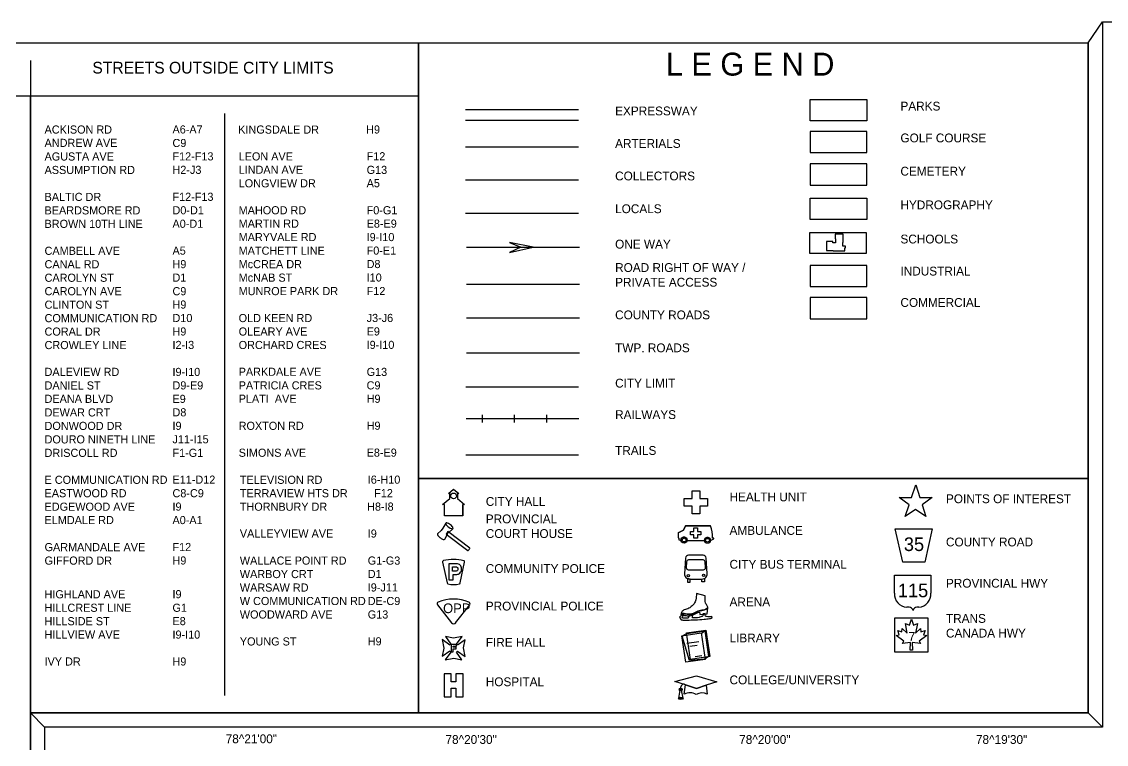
# Model space of a CAD drawing. Extents: x -10 to 710400, y -220 to 4918000.
# Drawn here: x 3169 to 6245, y 14095 to 16144 of the extents above; entities that cross this region are included whole.
import ezdxf

# ---------------------------------------------------------------- set-up
doc = ezdxf.new("R2010")
doc.units = 0
for name, color, linetype in [('Arterials', 7, 'Continuous'), ('Arterials text', 7, 'Continuous'), ('bypass in city', 7, 'Continuous'), ('Cemeteries', 7, 'Continuous'), ('city limit text', 7, 'Continuous'), ('Cnty road-Smith', 7, 'Continuous'), ('Collectors', 7, 'Continuous'), ('Collectors text', 7, 'Continuous'), ('County Rd text', 7, 'Continuous'), ('Current Bndy', 7, 'Continuous'), ('drop shadow', 7, 'Continuous'), ('Expressway text', 7, 'Continuous'), ('Golf courses', 7, 'Continuous'), ('Hwy sym_text', 7, 'Continuous'), ('hydrography fill', 7, 'Continuous'), ('hydrography ln', 7, 'Continuous'), ('legend fill', 7, 'Continuous'), ('Legend Mask', 7, 'Continuous'), ('Locals', 7, 'Continuous'), ('Locals text', 7, 'Continuous'), ('map bndy_info', 7, 'Continuous'), ('One way arrow', 7, 'Continuous'), ('one-way arrows', 7, 'Continuous'), ('OPA Industrial', 7, 'Continuous'), ('OPA-commercial', 7, 'Continuous'), ('outer grid displ', 7, 'Continuous'), ('Parks', 7, 'Continuous'), ('point symb_text', 7, 'Continuous'), ('R_W -w linkage', 7, 'Continuous'), ('railway', 7, 'Continuous'), ('railway text', 7, 'Continuous'), ('ROW text', 7, 'Continuous'), ('Schools', 7, 'Continuous'), ('street index', 7, 'Continuous'), ('trail text', 7, 'Continuous'), ('Trails', 7, 'Continuous'), ('Twp road text', 7, 'Continuous'), ('twp road-Smith', 7, 'Continuous')]:
    doc.layers.add(name, color=color, linetype=linetype)

msp = doc.modelspace()

# ---------------------------------------------------------------- linework, layer by layer
at = {"layer": 'Arterials'}
for p, q in [((4427.7, 15789.3), (4748.1, 15789.3)), ((4430.7, 15504.2), (4751.1, 15504.2))]:
    msp.add_line(p, q, dxfattribs=at)
at = {"layer": 'bypass in city'}
for p, q in [((4427.9, 15894.9), (4748.1, 15894.9)), ((4427.8, 15864.4), (4748.1, 15864.4))]:
    msp.add_line(p, q, dxfattribs=at)
at = {"layer": 'Cemeteries'}
for points in [[(5565.4, 15740.8), (5405.4, 15740.8)], [(5405.4, 15740.8), (5405.4, 15680.8)], [(5565.4, 15680.8), (5565.4, 15740.8)], [(5405.4, 15680.8), (5565.4, 15680.8)]]:
    msp.add_lwpolyline(points, dxfattribs=at)
at = {"layer": 'Cnty road-Smith'}
msp.add_line((4430.7, 15303.9), (4751.1, 15303.9), dxfattribs=at)
at = {"layer": 'Collectors'}
msp.add_line((4427.7, 15695.5), (4748.1, 15695.5), dxfattribs=at)
at = {"layer": 'Current Bndy'}
msp.add_line((4428, 15108.1), (4748.4, 15108.1), dxfattribs=at)
at = {"layer": 'drop shadow'}
msp.add_lwpolyline([(293.8, 10183.8), (3193.8, 10183.8), (3193.8, 14183.8), (6193.8, 14183.8), (6193.8, 16083.8), (6233.8, 16143.8), (6233.8, 14143.8), (3233.8, 14143.8), (3233.8, 10143.8), (233.8, 10143.8)], close=True, dxfattribs=at)
at = {"layer": 'Golf courses'}
for points in [[(5565.4, 15832.6), (5405.4, 15832.6)], [(5405.4, 15832.6), (5405.4, 15772.6)], [(5565.4, 15772.6), (5565.4, 15832.6)], [(5405.4, 15772.6), (5565.4, 15772.6)]]:
    msp.add_lwpolyline(points, dxfattribs=at)
at = {"layer": 'Hwy sym_text'}
for p, q in [((5644.2, 14574.8), (5747.1, 14574.8)), ((5644.2, 14523.3), (5644.2, 14574.8)), ((5747.1, 14574.8), (5747.1, 14523.3)), ((5685.6, 14483.5), (5679, 14483.8)), ((5713.3, 14483.9), (5707.9, 14483.5)), ((5680.2, 14410.1), (5674.9, 14437.8)), ((5674.9, 14437.8), (5686.5, 14432.5)), ((5686.5, 14432.5), (5692.1, 14449.5)), ((5692.1, 14449.5), (5697.7, 14432.5)), ((5697.7, 14432.5), (5709.3, 14437.8)), ((5709.3, 14437.8), (5704, 14410.1)), ((5648.6, 14403.8), (5657.4, 14405.5)), ((5670.5, 14387.8), (5648.6, 14403.8)), ((5657.4, 14405.5), (5653.3, 14417.9)), ((5653.3, 14417.9), (5665.2, 14414.3)), ((5665.2, 14414.3), (5666.1, 14423.7)), ((5666.1, 14423.7), (5680.2, 14410.1)), ((5704, 14410.1), (5718.1, 14423.7)), ((5735.6, 14403.8), (5713.7, 14387.8)), ((5718.1, 14423.7), (5719, 14414.3)), ((5719, 14414.3), (5730.9, 14417.9)), ((5730.9, 14417.9), (5726.8, 14405.5)), ((5726.8, 14405.5), (5735.6, 14403.8)), ((5666.6, 14380.5), (5670.5, 14387.8)), ((5689.9, 14383.4), (5666.6, 14380.5)), ((5688.9, 14361.6), (5689.9, 14383.4)), ((5717.6, 14380.5), (5694.3, 14383.4)), ((5694.3, 14383.4), (5695.3, 14361.6)), ((5713.7, 14387.8), (5717.6, 14380.5)), ((5695.3, 14361.6), (5688.9, 14361.6))]:
    msp.add_line(p, q, dxfattribs=at)
for points in [[(5646.4, 14705.6), (5751.4, 14705.6), (5730.4, 14611.1), (5667.4, 14611.1)], [(5644.4, 14357.4), (5739.4, 14357.4), (5739.4, 14452.5), (5644.4, 14452.5)]]:
    msp.add_lwpolyline(points, close=True, dxfattribs=at)
for centre, radius, start, end in [((5680.8, 14520.5), 36.7, 175.5673, 267.1652), ((5710.5, 14520.5), 36.7, 274.3639, 4.4322), ((5685, 14471.2), 12.3, 15.3687, 87.1652), ((5708.8, 14471.2), 12.3, 94.364, 164.6307)]:
    msp.add_arc(centre, radius, start, end, dxfattribs=at)
at = {"layer": 'hydrography fill'}
msp.add_lwpolyline([(5405.4, 15643.1), (5565.4, 15643.1), (5565.4, 15583.1), (5405.4, 15583.1)], close=True, dxfattribs=at)
at = {"layer": 'hydrography ln'}
msp.add_lwpolyline([(5405.4, 15643.1), (5565.4, 15643.1), (5565.4, 15583.1), (5405.4, 15583.1)], close=True, dxfattribs=at)
at = {"layer": 'legend fill'}
for points in [[(4293.8, 16083.8), (6193.8, 16083.8), (6193.8, 14183.8), (4293.8, 14183.8)], [(293.8, 15933.8), (3193.8, 15933.8), (3193.8, 10183.8), (293.8, 10183.8)], [(3193.8, 15933.8), (4293.8, 15933.8), (4293.8, 14183.8), (3193.8, 14183.8)]]:
    msp.add_lwpolyline(points, close=True, dxfattribs=at)
at = {"layer": 'Legend Mask'}
msp.add_lwpolyline([(4293.8, 14183.8), (6193.8, 14183.8), (6193.8, 14848.4), (4293.8, 14848.4)], close=True, dxfattribs=at)
at = {"layer": 'Locals'}
msp.add_line((4427.7, 15601.1), (4748.1, 15601.1), dxfattribs=at)
at = {"layer": 'map bndy_info'}
for p, q in [((6233.8, 16143.8), (10853.8, 16143.8)), ((6233.8, 16143.8), (6233.8, 14143.8)), ((6233.8, 16143.8), (6233.8, 14143.8)), ((293.8, 16083.8), (6193.8, 16083.8)), ((3193.8, 14183.8), (3233.8, 14143.8)), ((6193.8, 14183.8), (6233.8, 14143.8)), ((3233.8, 14143.8), (3233.8, 10143.8)), ((6233.8, 14143.8), (3233.8, 14143.8))]:
    msp.add_line(p, q, dxfattribs=at)
at = {"layer": 'one-way arrows'}
msp.add_lwpolyline([(4552.6, 15518), (4584.6, 15504.2), (4552.7, 15489.8), (4619.2, 15504.1)], close=True, dxfattribs=at)
at = {"layer": 'OPA Industrial'}
for points in [[(5565.4, 15452.9), (5405.4, 15452.9)], [(5405.4, 15452.9), (5405.4, 15392.9)], [(5565.4, 15392.9), (5565.4, 15452.9)], [(5405.4, 15392.9), (5565.4, 15392.9)]]:
    msp.add_lwpolyline(points, dxfattribs=at)
at = {"layer": 'OPA-commercial'}
for points in [[(5565.4, 15361.7), (5405.4, 15361.7)], [(5405.4, 15361.7), (5405.4, 15301.7)], [(5565.4, 15301.7), (5565.4, 15361.7)], [(5405.4, 15301.7), (5565.4, 15301.7)]]:
    msp.add_lwpolyline(points, dxfattribs=at)
at = {"layer": 'Parks'}
for points in [[(5405.4, 15862.8), (5405.4, 15922.8)], [(5405.4, 15922.8), (5565.4, 15922.8)], [(5565.4, 15922.8), (5565.4, 15862.8)], [(5565.4, 15862.8), (5405.4, 15862.8)]]:
    msp.add_lwpolyline(points, dxfattribs=at)
at = {"layer": 'point symb_text'}
for p, q in [((4379.2, 14805.8), (4393.7, 14818.7)), ((4382.7, 14805.8), (4379.2, 14805.8)), ((4382.7, 14791.5), (4382.7, 14805.8)), ((4393.7, 14818.7), (4408.2, 14805.8)), ((4408.2, 14805.8), (4404.7, 14805.8)), ((4404.7, 14805.8), (4404.7, 14791.5)), ((5069.9, 14792), (5069.9, 14813.9)), ((5069.9, 14813.9), (5091.8, 14813.9)), ((5091.8, 14813.9), (5091.8, 14792)), ((4362.4, 14774.5), (4382.7, 14791.5)), ((4367.6, 14774.5), (4362.4, 14774.5)), ((4367.6, 14743), (4367.6, 14774.5)), ((4404.7, 14791.5), (4425, 14774.5)), ((4419.8, 14774.5), (4419.8, 14743)), ((4425, 14774.5), (4419.8, 14774.5)), ((4419.8, 14774.5), (4419.8, 14743)), ((4419.8, 14743), (4419.8, 14774.5)), ((5048, 14770.1), (5048, 14792)), ((5048, 14792), (5069.9, 14792)), ((5069.9, 14770.1), (5048, 14770.1)), ((5069.9, 14748.3), (5069.9, 14770.1)), ((5091.8, 14792), (5113.6, 14792)), ((5113.6, 14770.1), (5091.8, 14770.1)), ((5091.8, 14770.1), (5091.8, 14748.3)), ((5113.6, 14792), (5113.6, 14770.1)), ((4419.8, 14743), (4367.6, 14743)), ((5091.8, 14748.3), (5069.9, 14748.3)), ((5075.2, 14698.8), (5075.2, 14708.7)), ((5075.2, 14708.7), (5085.1, 14708.7)), ((5085.1, 14708.7), (5085.1, 14698.8)), ((4377.5, 14698.4), (4372.6, 14691.1)), ((4372.6, 14691.1), (4434.2, 14644.3)), ((4439.5, 14651.2), (4377.5, 14698.4)), ((5055.6, 14673), (5105.5, 14673.1)), ((5055.6, 14673), (5105.5, 14673.1)), ((5065.4, 14689), (5065.4, 14698.8)), ((5065.4, 14698.8), (5075.2, 14698.8)), ((5075.2, 14689), (5065.4, 14689)), ((5075.2, 14679.1), (5075.2, 14689)), ((5085.1, 14679.1), (5075.2, 14679.1)), ((5085.1, 14698.8), (5095, 14698.8)), ((5095, 14689), (5085.1, 14689)), ((5085.1, 14689), (5085.1, 14679.1)), ((5095, 14698.8), (5095, 14689)), ((4362.4, 14611.8), (4375.4, 14552.8)), ((4412.8, 14552.8), (4425, 14611.8)), ((5051.7, 14623.1), (5048.8, 14578.8)), ((5054.5, 14612.3), (5053.4, 14596)), ((5101.2, 14617.7), (5060.2, 14617.7)), ((5101.1, 14631.2), (5060.3, 14631.2)), ((5108.1, 14596), (5106.9, 14612.4)), ((5112.8, 14578.9), (5109.7, 14623.2)), ((5059.2, 14589.9), (5102.4, 14589.9)), ((5056.7, 14565), (5056.7, 14555.1)), ((5064.9, 14563.5), (5056.7, 14565)), ((5056.7, 14555.1), (5064.9, 14555.1)), ((5063.1, 14563.5), (5098.5, 14563.5)), ((5064.9, 14555.1), (5064.9, 14563.5)), ((5097.5, 14563.5), (5105.7, 14565.5)), ((5097.5, 14555.6), (5097.5, 14563.5)), ((5105.7, 14555.6), (5097.5, 14555.6)), ((5105.7, 14565.5), (5105.7, 14555.6)), ((5106.8, 14515.8), (5082.6, 14522.6)), ((5041.4, 14462.2), (5034.3, 14455.3)), ((5039.6, 14466.7), (5038.3, 14462.3)), ((5046.4, 14461.4), (5041.4, 14462.2)), ((5042.3, 14454.9), (5042.6, 14457.6)), ((5042.6, 14457.6), (5046.4, 14461.4)), ((5062.6, 14462.9), (5058.8, 14452.8)), ((5072.3, 14464.7), (5062.6, 14462.9)), ((5071.5, 14453.9), (5072.3, 14464.7)), ((5091.3, 14470.3), (5091.6, 14463.5)), ((5091.6, 14463.5), (5113.1, 14465.2)), ((5107.6, 14465.6), (5100.4, 14465)), ((5113.1, 14465.2), (5114.3, 14481.5)), ((5034.3, 14455.3), (5039.3, 14448.1)), ((5042.7, 14453.3), (5042.3, 14454.9)), ((5044.4, 14452.3), (5042.7, 14453.3)), ((5058.8, 14452.8), (5044.4, 14452.3)), ((5055.4, 14409.2), (5041.8, 14401.7)), ((5106.6, 14416.1), (5096.1, 14408.4)), ((5055, 14381.9), (5089.1, 14386.8)), ((5063.9, 14372.8), (5084.1, 14375.7)), ((5078.7, 14343.9), (5097.5, 14346.7)), ((5117.1, 14344.2), (5106.7, 14336.5)), ((4366.6, 14294.4), (4366.6, 14229.3)), ((4386.9, 14294.4), (4366.6, 14294.4)), ((4386.9, 14272.5), (4386.9, 14294.4)), ((4420.8, 14294.4), (4400.5, 14294.4)), ((4400.5, 14294.4), (4400.5, 14272.5)), ((4420.8, 14229.3), (4420.8, 14294.4)), ((5021.1, 14273.5), (5082.4, 14288.9)), ((5051.3, 14263.7), (5021.1, 14273.5)), ((5082.4, 14288.9), (5140.6, 14272.2)), ((4400.5, 14272.5), (4386.9, 14272.5)), ((4386.9, 14229.3), (4386.9, 14254.4)), ((4386.9, 14254.4), (4400.5, 14254.4)), ((4400.5, 14254.4), (4400.5, 14229.3)), ((5035.8, 14248.1), (5031.6, 14225.5)), ((5039.7, 14248.6), (5035.8, 14248.1)), ((5044.7, 14225.5), (5039.7, 14248.6)), ((5048.1, 14237), (5051.3, 14263.7)), ((5051.2, 14263.5), (5082.4, 14253.6)), ((5051.3, 14263.7), (5082.4, 14253.6)), ((5082.4, 14253.6), (5051.3, 14263.7)), ((5082.4, 14253.6), (5109.9, 14262.4)), ((5109.9, 14262.4), (5082.4, 14253.6)), ((5082.4, 14253.6), (5109.8, 14262.2)), ((5140.6, 14272.2), (5109.9, 14262.4)), ((5109.9, 14262.4), (5112.6, 14237.4)), ((4366.6, 14229.3), (4386.9, 14229.3)), ((4400.5, 14229.3), (4420.8, 14229.3)), ((5031.6, 14225.5), (5044.7, 14225.5))]:
    msp.add_line(p, q, dxfattribs=at)
for points in [[(5657.3, 14794.9), (5692.4, 14794.9), (5704.3, 14830.5), (5715.8, 14795.1), (5751.1, 14795.1), (5722.7, 14774.1), (5733.4, 14741.1), (5703.5, 14760.7), (5674.3, 14741.1), (5685.3, 14773.9)], [(4392.3, 14576.7), (4401.1, 14576.7), (4403.3, 14576.8), (4405.4, 14577.2), (4407.2, 14577.7), (4408.9, 14578.5), (4411.6, 14580.4), (4413.6, 14582.7), (4415, 14585.2), (4415.8, 14587.7), (4416.3, 14590), (4416.4, 14591.8), (4416.2, 14595.1), (4415.4, 14598), (4414.1, 14600.7), (4412.4, 14602.9), (4410.2, 14604.7), (4407.6, 14606), (4404.7, 14606.8), (4401.5, 14607.1), (4380.2, 14607.1), (4380.2, 14560.9), (4392.3, 14560.9)], [(4390.8, 14585.6), (4390.8, 14598.1), (4397.9, 14598.1), (4399.9, 14598), (4401.5, 14597.8), (4402.9, 14597.3), (4404, 14596.7), (4404.8, 14595.9), (4405.4, 14594.9), (4405.7, 14593.7), (4405.8, 14592.3), (4405.8, 14591.4), (4405.7, 14590.4), (4405.5, 14589.3), (4405, 14588.2), (4404.2, 14587.2), (4403, 14586.4), (4401.3, 14585.8), (4399.1, 14585.6)], [(5041.4, 14402.7), (5096.3, 14410.6), (5107.2, 14335.5), (5052.4, 14327.5)], [(5055.4, 14409.2), (5106.5, 14416.3), (5117.1, 14344.2), (5106.7, 14336.5), (5062.7, 14332.9), (5041.8, 14401.7)], [(5054.4, 14410.6), (5109.3, 14418.6), (5120.2, 14343.5), (5065.3, 14335.5)], [(4392.5, 14365.4), (4400.9, 14365.4), (4400.9, 14370.4), (4392.5, 14370.4), (4392.5, 14373.2), (4402.1, 14373.2), (4402.1, 14378.2), (4386.8, 14378.2), (4386.8, 14357.2), (4392.5, 14357.2)]]:
    msp.add_lwpolyline(points, close=True, dxfattribs=at)
for points in [[(4371.4, 14722.3), (4363.6, 14707.7), (4358.8, 14701.4), (4348.1, 14691.6)], [(4380.4, 14696), (4391.6, 14706.4)], [(5030.3, 14694.4), (5045.4, 14702.1), (5051.7, 14714.8), (5122.1, 14714.8)], [(5122.1, 14714.8), (5051.7, 14714.8), (5045.4, 14702.1), (5030.3, 14694.4)], [(4368.8, 14676.5), (4375.1, 14689)], [(5030.3, 14694.4), (5030.3, 14680.3), (5032.3, 14679.8), (5032.3, 14674.4), (5039, 14673.2)], [(5030.3, 14694.4), (5030.3, 14680.3), (5032.3, 14679.8), (5032.3, 14674.4), (5039, 14673.2)], [(5122.2, 14673), (5131.3, 14677.3), (5131.3, 14679.8), (5128.4, 14679.8)], [(5122.2, 14673), (5131.3, 14677.3), (5131.3, 14679.8), (5128.4, 14679.8)], [(4348, 14490.5), (4387.8, 14439.7)], [(4399.6, 14439.7), (4439.4, 14490.5)], [(4402.4, 14379), (4418.4, 14400.8), (4393.6, 14396.2), (4371.2, 14400.7), (4386.1, 14379.2)], [(4382.8, 14376), (4361, 14392), (4365.6, 14367.2), (4361.2, 14344.8), (4382.7, 14359.8)], [(4405.2, 14359.2), (4426.4, 14343.6), (4421.8, 14368.4), (4426.2, 14390.8), (4405.2, 14376.2)], [(4385.9, 14356.5), (4369.8, 14334.7), (4394.6, 14339.3), (4417, 14334.8), (4402.1, 14356.3)]]:
    msp.add_lwpolyline(points, dxfattribs=at)
for centre, radius in [((4393.6, 14799.2), 8.14), ((5047.3, 14673.9), 8.57), ((5047.3, 14673.9), 5.26), ((5113.8, 14673.5), 8.57), ((5113.8, 14673.5), 5.26), ((5059.6, 14573.1), 3.13), ((5102.9, 14574), 3.13), ((5037.8, 14250.5), 3.88)]:
    msp.add_circle(centre, radius, dxfattribs=at)
for centre, radius, start, end in [((5031.9, 14680.4), 96.5, 359.6176, 20.8377), ((5031.9, 14680.4), 96.5, 359.6176, 20.8377), ((5047.3, 14673.9), 8.32, 353.6213, 185.1433), ((5113.8, 14673.5), 8.32, 357.0152, 182.7583), ((4365.6, 14612.5), 3.25, 101.9993, 192.4416), ((4393.6, 14480.6), 138.1, 77.9415, 101.9993), ((4421.8, 14612.5), 3.25, 348.32, 77.9415), ((5060.3, 14622.6), 8.6, 90, 176.3203), ((5060.2, 14612), 5.73, 90, 176.3203), ((5101.1, 14622.6), 8.6, 4.0014, 90), ((5101.2, 14612), 5.73, 4.0014, 90), ((5059.2, 14595.6), 5.73, 176.3203, 270), ((5102.4, 14595.6), 5.73, 270, 4.0014), ((4378.6, 14553.5), 3.25, 192.4416, 251.384), ((4394.1, 14599.6), 51.9, 251.384, 288.5411), ((4409.6, 14553.5), 3.25, 288.5411, 348.32), ((5063.1, 14577.9), 14.3, 176.3203, 270), ((5098.5, 14577.9), 14.3, 270, 4.0014), ((4352, 14493.5), 5, 112.7269, 218.0735), ((4393.7, 14393.9), 113, 67.2731, 112.7269), ((4435.4, 14493.5), 5, 321.9265, 67.2731), ((4393.7, 14444.3), 7.5, 218.0735, 321.9265), ((4394.1, 14367.8), 14, 124.9282, 143.8168), ((4394.1, 14367.8), 14, 37.3353, 53.6939), ((4394.1, 14367.8), 14, 214.8783, 233.7079), ((4394.1, 14367.8), 14, 304.8298, 322.2763), ((5049.1, 14254.4), 12, 96.6524, 199.0716), ((5064.4, 14206.6), 34.4, 60.2465, 118.2036), ((5098, 14205.3), 35.3, 65.5104, 117.8119)]:
    msp.add_arc(centre, radius, start, end, dxfattribs=at)
for centre, major_axis, ratio, start_param, end_param in [((4381.7, 14714.5), (10.2, -7.8), 0.322509, 3.141616, 4.771527), ((4381.7, 14714.5), (10.2, -7.8), 0.322509, 6.173839, 9.424788), ((4381.7, 14714.5), (10.2, -7.8), 0.322509, 4.771527, 6.320486), ((4358.3, 14683.8), (10.2, -7.8), 0.322509, 3.141616, 4.771527), ((4358.3, 14683.8), (10.2, -7.8), 0.322509, 4.771527, 6.401438), ((4377.8, 14692.5), (2.66, 3.49), 0.250993, 0.060413, 3.119705), ((4436.8, 14647.8), (2.65, 3.48), 0.251786, 3.141593, 6.283225)]:
    msp.add_ellipse(centre, major_axis=major_axis, ratio=ratio, start_param=start_param, end_param=end_param, dxfattribs=at)
msp.add_ellipse((5038.2, 14225.7), major_axis=(6.77, 0), ratio=0.490572, dxfattribs=at)
for points in [[(5082.6, 14522.6), (5080.5, 14505), (5075.9, 14493.7), (5074.1, 14491.1), (5065.6, 14484.1), (5060.9, 14480.8), (5047.9, 14476.4), (5043.7, 14473.7), (5040.7, 14470.2), (5039.5, 14466.3)], [(5114.6, 14481.5), (5114.5, 14484.1), (5113.1, 14487.8), (5110.7, 14491.5), (5108.5, 14495.7), (5107, 14504.5), (5107, 14511.1), (5106.8, 14515.8)], [(5038.3, 14462.3), (5046.1, 14460.9), (5056.3, 14459.6), (5066.2, 14460), (5071.6, 14461.7), (5079, 14465), (5086.7, 14468.5), (5091.3, 14470.3)], [(5039.5, 14466.3), (5055.8, 14464.1), (5061.8, 14463.6), (5071.1, 14465), (5086.1, 14472.4), (5101.3, 14475.3), (5108.9, 14477.9), (5114.6, 14481.5)], [(5114.3, 14481.5), (5109.1, 14478.2), (5101.5, 14475.6), (5086.3, 14472.7), (5071.3, 14465.3), (5062, 14463.9), (5055.9, 14464.4), (5039.6, 14466.7)], [(5099.1, 14457.8), (5090.2, 14454.8), (5071.5, 14453.9)], [(5100.4, 14465), (5101.1, 14460.8), (5099.1, 14457.8)], [(5124.4, 14457.1), (5110.7, 14457.3), (5107.8, 14458.6), (5107.2, 14461.7), (5107.6, 14465.6)], [(5039.3, 14448.1), (5044.2, 14447.1), (5048.4, 14446.8)], [(5048.4, 14446.8), (5055.6, 14447.1), (5078.8, 14447.8), (5104.6, 14449.5), (5119.5, 14451.3)], [(5119.5, 14451.3), (5122.2, 14452), (5126.8, 14454.2), (5127.3, 14455.1), (5126.4, 14456.4), (5124.4, 14457.1)]]:
    msp.add_spline(points, degree=3, dxfattribs=at)
at = {"layer": 'R_W -w linkage'}
msp.add_line((4430.7, 15399.4), (4751.1, 15399.4), dxfattribs=at)
at = {"layer": 'railway'}
for p, q in [((4474.5, 15028.9), (4474.5, 15007.5)), ((4474.5, 15028.9), (4474.5, 15007.5)), ((4565.9, 15028.8), (4565.9, 15007.4)), ((4565.9, 15028.8), (4565.9, 15007.4)), ((4657.4, 15028.7), (4657.3, 15007.3)), ((4657.4, 15028.7), (4657.3, 15007.3))]:
    msp.add_line(p, q, dxfattribs=at)
msp.add_lwpolyline([(4748.8, 15017.9), (4429.7, 15018.2)], dxfattribs=at)
msp.add_lwpolyline([(4748.8, 15017.9), (4429.7, 15018.2)], dxfattribs=at)
msp.add_lwpolyline([(4748.8, 15017.9), (4429.7, 15018.2)], dxfattribs=at)
msp.add_lwpolyline([(4748.8, 15017.9), (4429.7, 15018.2)], dxfattribs=at)
at = {"layer": 'Schools'}
msp.add_line((5503.7, 15494.2), (5503.6, 15494.2), dxfattribs=at)
msp.add_lwpolyline([(5563.8, 15486.5), (5403.8, 15486.5), (5403.8, 15546.5), (5563.8, 15546.5)], close=True, dxfattribs=at)
for points in [[(5499, 15541.6), (5475.6, 15541.8), (5475.5, 15528.1), (5476.7, 15528), (5476.5, 15516.4), (5469.2, 15516.5), (5469.2, 15520.5), (5451.2, 15520.7)], [(5503.6, 15494.2), (5503.7, 15502.4), (5504.9, 15502.4), (5504.9, 15507.2), (5497.7, 15507.2), (5497.8, 15517.7), (5498.7, 15517.7), (5499, 15541.6)], [(5451.2, 15520.7), (5450.9, 15495), (5463.6, 15494.9), (5463.6, 15495.5), (5470.4, 15495.4), (5470.3, 15494.6), (5503.7, 15494.2)]]:
    msp.add_lwpolyline(points, dxfattribs=at)
at = {"layer": 'street index'}
for p, q in [((4293.8, 16083.8), (4293.8, 14183.8)), ((3193.8, 16033.8), (3193.8, 14233.8)), ((3243.8, 15933.8), (4243.8, 15933.8)), ((3743.8, 15883.8), (3743.8, 14233.8)), ((4293.8, 14848.4), (6193.8, 14848.4)), ((4293.8, 14848.4), (6193.8, 14848.4))]:
    msp.add_line(p, q, dxfattribs=at)
at = {"layer": 'Trails'}
msp.add_line((4428, 14916), (4748.4, 14916), dxfattribs=at)
at = {"layer": 'twp road-Smith'}
msp.add_line((4430.7, 15204.9), (4751.1, 15204.9), dxfattribs=at)

# ---------------------------------------------------------------- texts
at = {"layer": 'Arterials text'}
msp.add_text('ARTERIALS ', height=25, dxfattribs=at).set_placement((4851.8, 15786.1))
at = {"layer": 'Cemeteries'}
msp.add_text('CEMETERY ', height=25, dxfattribs=at).set_placement((5661, 15707.4))
at = {"layer": 'city limit text'}
msp.add_text('CITY LIMIT ', height=25, dxfattribs=at).set_placement((4851.8, 15106.5))
at = {"layer": 'Collectors text'}
msp.add_text('COLLECTORS ', height=25, dxfattribs=at).set_placement((4851.8, 15693.9))
at = {"layer": 'County Rd text'}
msp.add_text('COUNTY ROADS ', height=25, dxfattribs=at).set_placement((4851.8, 15300))
at = {"layer": 'Expressway text'}
msp.add_text('EXPRESSWAY ', height=25, dxfattribs=at).set_placement((4851.8, 15878.3))
at = {"layer": 'Golf courses'}
msp.add_text('GOLF COURSE ', height=25, dxfattribs=at).set_placement((5661, 15801.7))
at = {"layer": 'Hwy sym_text'}
for s, height, p in [('35 ', 38.5, (5670.8, 14643)), ('COUNTY ROAD', 25, (5790.1, 14656.1)), ('115', 38.5, (5653.8, 14512.1)), ('PROVINCIAL HWY', 25, (5790.1, 14539.1)), ('TRANS', 25, (5790.1, 14439.4)), ('7', 26.1, (5683.7, 14387.5)), ('CANADA HWY', 25, (5790.1, 14397.7))]:
    msp.add_text(s, height=height, dxfattribs=at).set_placement(p)
at = {"layer": 'hydrography ln'}
msp.add_text('HYDROGRAPHY ', height=25, dxfattribs=at).set_placement((5661, 15612))
at = {"layer": 'Locals text'}
msp.add_text('LOCALS ', height=25, dxfattribs=at).set_placement((4851.8, 15601))
at = {"layer": 'One way arrow'}
msp.add_text('ONE WAY ', height=25, dxfattribs=at).set_placement((4851.8, 15500.7))
at = {"layer": 'OPA Industrial'}
msp.add_text('INDUSTRIAL', height=25, dxfattribs=at).set_placement((5661, 15424.2))
at = {"layer": 'OPA-commercial'}
msp.add_text('COMMERCIAL', height=25, dxfattribs=at).set_placement((5661, 15335.2))
at = {"layer": 'outer grid displ'}
for s, p in [('78^21\'00"', (3747.4, 14098.1)), ('78^20\'30"', (4370.7, 14096.1)), ('78^20\'00"', (5203.7, 14096.1)), ('78^19\'30"', (5875.1, 14096.1))]:
    msp.add_text(s, height=25, dxfattribs=at).set_placement(p)
at = {"layer": 'Parks'}
msp.add_text('PARKS ', height=25, dxfattribs=at).set_placement((5661, 15892))
at = {"layer": 'point symb_text'}
for s, height, p in [('CITY HALL', 25, (4485, 14771)), ('HEALTH UNIT', 25, (5176.3, 14783.9)), ('POINTS OF INTEREST', 25, (5790.1, 14778.7)), ('PROVINCIAL', 25, (4485, 14721.6)), ('COURT HOUSE', 25, (4485, 14680)), ('AMBULANCE', 25, (5176.3, 14688.9)), ('CITY BUS TERMINAL', 25, (5176.3, 14592.9)), ('COMMUNITY POLICE', 25, (4485, 14580.8)), ('OPP', 27.5, (4363.9, 14466.9)), ('PROVINCIAL POLICE', 25, (4485, 14474.4)), ('ARENA', 25, (5176.3, 14486.3)), ('FIRE HALL', 25, (4485, 14371.7)), ('LIBRARY', 25, (5176.3, 14384)), ('HOSPITAL', 25, (4485, 14259.8)), ('COLLEGE/UNIVERSITY', 25, (5176.3, 14265.1))]:
    msp.add_text(s, height=height, dxfattribs=at).set_placement(p)
at = {"layer": 'railway text'}
msp.add_text('RAILWAYS ', height=25, dxfattribs=at).set_placement((4851.8, 15017.3))
at = {"layer": 'ROW text'}
for s, p in [('ROAD RIGHT OF WAY /', (4851.8, 15434.3)), ('PRIVATE ACCESS ', (4851.8, 15392.6))]:
    msp.add_text(s, height=25, dxfattribs=at).set_placement(p)
at = {"layer": 'Schools'}
msp.add_text('SCHOOLS ', height=25, dxfattribs=at).set_placement((5661, 15515.1))
at = {"layer": 'street index'}
for s, height, p in [('L E G E N D', 65, (4995.6, 15991)), ('STREETS OUTSIDE CITY LIMITS', 33.256, (3369.2, 15996.9)), ('ACKISON RD', 23, (3233.7, 15826.6)), ('A6-A7  ', 23, (3596.5, 15826.9)), ('KINGSDALE DR', 23, (3782.9, 15826.5)), ('H9  ', 23, (4145.7, 15826.8)), ('ANDREW AVE', 23, (3233.7, 15788.8)), ('C9     ', 23, (3596.5, 15788.4)), ('AGUSTA AVE', 23, (3233.7, 15750.2)), ('F12-F13    ', 23, (3596.5, 15750.5)), ('LEON AVE', 23, (3784.2, 15750.4)), ('F12    ', 23, (4147.1, 15750.8)), ('ASSUMPTION RD', 23, (3233.7, 15712)), ('H2-J3    ', 23, (3596.5, 15712.3)), ('LINDAN AVE', 23, (3784.2, 15712.7)), ('G13', 23, (4147.1, 15712.2)), ('LONGVIEW DR', 23, (3784.2, 15674.1)), ('A5   ', 23, (4147.1, 15674.5)), ('BALTIC DR', 23, (3233.7, 15635.6)), ('F12-F13    ', 23, (3596.5, 15635.9)), ('BEARDSMORE RD', 23, (3233.7, 15597.4)), ('D0-D1  ', 23, (3596.5, 15597.7)), ('MAHOOD RD', 23, (3784.2, 15597.7)), ('F0-G1', 23, (4147.1, 15597.7)), ('BROWN 10TH LINE', 23, (3233.7, 15559.2)), ('A0-D1', 23, (3596.5, 15559.5)), ('MARTIN RD', 23, (3784.2, 15559.9)), ('E8-E9     ', 23, (4147.1, 15559.8)), ('MARYVALE RD', 23, (3784.2, 15521.7)), ('I9-I10     ', 23, (4147.1, 15521.6)), ('CAMBELL AVE', 23, (3233.7, 15482.8)), ('A5', 23, (3596.5, 15483.2)), ('MATCHETT LINE', 23, (3784.2, 15483.1)), ('F0-E1', 23, (4147.1, 15483.4)), ('CANAL RD', 23, (3233.7, 15444.6)), ('H9  ', 23, (3596.5, 15444.9)), ('McCREA DR', 23, (3784.2, 15444.9)), ('D8     ', 23, (4147.1, 15445.2)), ('CAROLYN ST', 23, (3233.7, 15406.4)), ('D1 ', 23, (3596.5, 15406.8)), ('McNAB ST', 23, (3784.2, 15406.7)), ('I10     ', 23, (4147.1, 15407)), ('CAROLYN AVE', 23, (3233.7, 15368.2)), ('C9     ', 23, (3596.5, 15368.2)), ('MUNROE PARK DR', 23, (3784.2, 15368.5)), ('F12    ', 23, (4147.1, 15368.8)), ('CLINTON ST', 23, (3233.7, 15330)), ('H9     ', 23, (3596.5, 15330.4)), ('COMMUNICATION RD', 23, (3233.7, 15291.9)), ('D10     ', 23, (3596.5, 15292.2)), ('OLD KEEN RD', 23, (3784.2, 15292.1)), ('J3-J6 ', 23, (4147.1, 15292.4)), ('CORAL DR', 23, (3233.7, 15253.7)), ('H9     ', 23, (3596.5, 15254)), ('OLEARY AVE', 23, (3784.2, 15253.9)), ('E9     ', 23, (4147.1, 15254.2)), ('CROWLEY LINE', 23, (3233.7, 15215.5)), ('I2-I3', 23, (3596.5, 15215.8)), ('ORCHARD CRES', 23, (3784.2, 15215.7)), ('I9-I10     ', 23, (4147.1, 15216.1)), ('DALEVIEW RD', 23, (3233.7, 15139.5)), ('I9-I10     ', 23, (3596.5, 15139.4)), ('PARKDALE AVE', 23, (3784.2, 15139.8)), ('G13', 23, (4147.1, 15139.4)), ('DANIEL ST', 23, (3233.7, 15100.9)), ('D9-E9  ', 23, (3596.5, 15101.2)), ('PATRICIA CRES', 23, (3784.2, 15101.2)), ('C9     ', 23, (4147.1, 15101.2)), ('DEANA BLVD', 23, (3233.7, 15063.1)), ('E9  ', 23, (3596.5, 15063)), ('PLATI  AVE', 23, (3784.2, 15063.4)), ('H9     ', 23, (4147.1, 15063.3)), ('DEWAR CRT', 23, (3233.7, 15024.5)), ('D8     ', 23, (3596.5, 15024.8)), ('DONWOOD DR', 23, (3233.7, 14986.3)), ('I9     ', 23, (3596.5, 14986.6)), ('ROXTON RD', 23, (3784.2, 14986.6)), ('H9     ', 23, (4147.1, 14986.9)), ('DOURO NINETH LINE', 23, (3233.7, 14948.1)), ('J11-I15', 23, (3596.5, 14948.4)), ('DRISCOLL RD', 23, (3233.7, 14909.9)), ('F1-G1', 23, (3596.5, 14909.9)), ('SIMONS AVE', 23, (3784.2, 14910.2)), ('E8-E9  ', 23, (4147.1, 14910.5)), ('E11-D12 ', 23, (3596.5, 14833.9)), ('I6-H10 ', 23, (4150.3, 14833.9)), ('E COMMUNICATION RD', 23, (3233.7, 14833.5)), ('TELEVISION RD', 23, (3787.5, 14833.5)), ('EASTWOOD RD', 23, (3233.7, 14795.4)), ('C8-C9  ', 23, (3596.5, 14795.4)), ('TERRAVIEW HTS DR', 23, (3787.5, 14795.4)), ('F12 ', 23, (4168.5, 14795.7)), ('EDGEWOOD AVE', 23, (3233.7, 14757.2)), ('I9     ', 23, (3596.5, 14757.5)), ('THORNBURY DR', 23, (3787.5, 14757.2)), ('H8-I8 ', 23, (4148.5, 14757.5)), ('ELMDALE RD', 23, (3233.7, 14719.4)), ('A0-A1', 23, (3596.5, 14719.3)), ('VALLEYVIEW AVE', 23, (3787.5, 14681.2)), ('I9     ', 23, (4150.3, 14681.1)), ('GARMANDALE AVE', 23, (3233.7, 14642.6)), ('F12    ', 23, (3596.5, 14642.9)), ('GIFFORD DR', 23, (3233.7, 14604.4)), ('H9     ', 23, (3596.5, 14604.7)), ('WALLACE POINT RD', 23, (3787.5, 14604.4)), ('G1-G3', 23, (4150.3, 14604.4)), ('WARBOY CRT', 23, (3787.5, 14566.2)), ('D1 ', 23, (4150.3, 14566.5)), ('WARSAW RD', 23, (3787.5, 14528)), ('I9-J11 ', 23, (4150.3, 14528.3)), ('HIGHLAND AVE', 23, (3233.7, 14508.9)), ('I9     ', 23, (3596.5, 14509.2)), ('HILLCREST LINE', 23, (3233.7, 14470.7)), ('G1', 23, (3596.5, 14470.7)), ('W COMMUNICATION RD', 23, (3787.5, 14489.8)), ('DE-C9', 23, (4150.3, 14489.8)), ('WOODWARD AVE', 23, (3787.5, 14451.6)), ('G13    ', 23, (4150.3, 14451.6)), ('HILLSIDE ST', 23, (3233.7, 14432.5)), ('E8', 23, (3596.5, 14432.8)), ('HILLVIEW AVE', 23, (3233.7, 14394.7)), ('I9-I10     ', 23, (3596.5, 14394.6)), ('YOUNG ST', 23, (3787.5, 14375.2)), ('H9     ', 23, (4150.3, 14375.5)), ('IVY DR', 23, (3233.7, 14318.3)), ('H9     ', 23, (3596.5, 14318.3))]:
    msp.add_text(s, height=height, dxfattribs=at).set_placement(p)
at = {"layer": 'trail text'}
msp.add_text('TRAILS ', height=25, dxfattribs=at).set_placement((4851.8, 14915.6))
at = {"layer": 'Twp road text'}
msp.add_text('TWP. ROADS ', height=25, dxfattribs=at).set_placement((4851.8, 15206.6))

doc.saveas('drawing.dxf')
